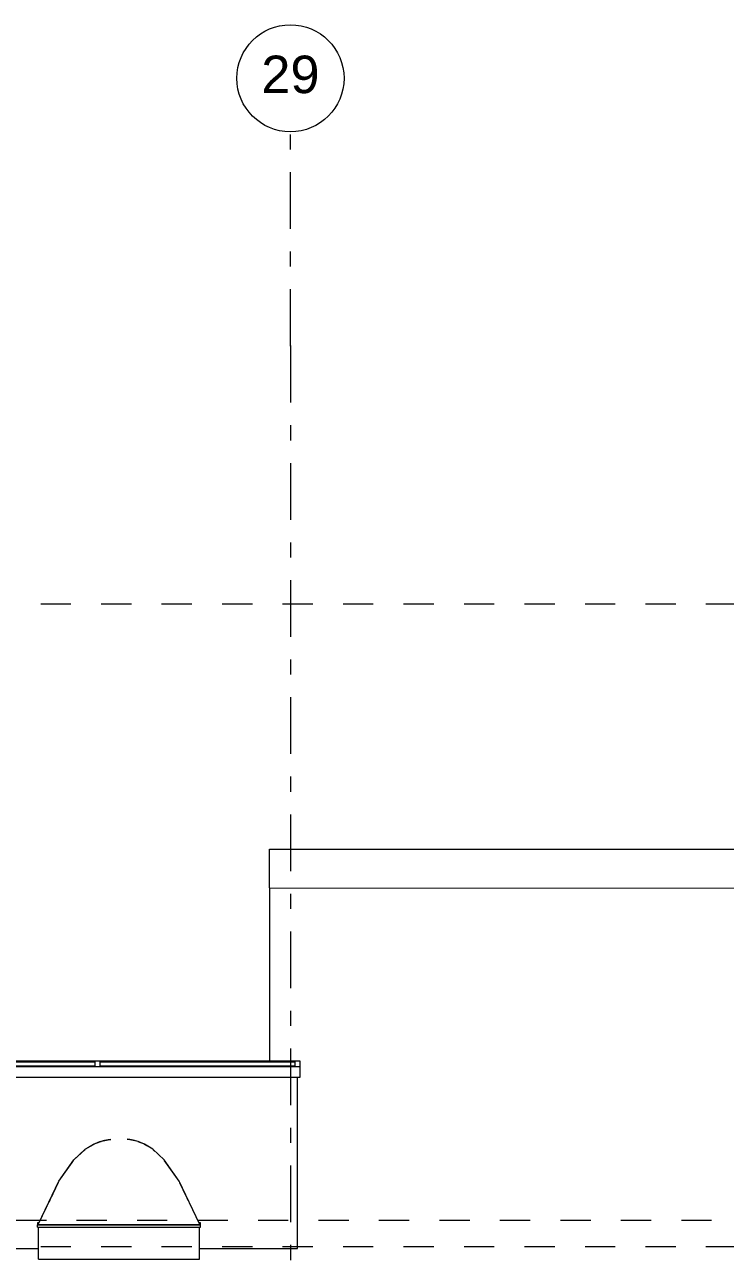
# Model space of a CAD drawing. Header units: millimetres. Extents: x -48147 to 1417267, y -496296 to 18123.
# Drawn here: x 1401615 to 1404883, y -475142 to -469368 of the extents above; entities that cross this region are included whole.
import ezdxf
from ezdxf.enums import TextEntityAlignment as Align

# ---------------------------------------------------------------- set-up
doc = ezdxf.new("R2010")
doc.units = ezdxf.units.MM
doc.header["$MEASUREMENT"] = 0
for name, pattern in [('Dashed', [2822.222233, 1411.111116, -1411.111116]), ('Double Dashed', [546.805537, 264.583325, -105.833328, 70.555556, -105.833328]), ('Wipeout_Contour', [1000, 0, -1000])]:
    doc.linetypes.add(name, pattern=pattern)
for name, color, linetype, lineweight, true_color in [('0_Pen_No__105', 7, 'Continuous', 15, 0xa6a6a6), ('New_A-15-MG_Structural_Grid_Phase_2_Pen_No__222', 7, 'Continuous', 13, 0x65af33), ('New_A-20-M_Roof_Pen_No__63', 7, 'Continuous', 20, 0x606060)]:
    doc.layers.add(name, color=color, linetype=linetype, lineweight=lineweight, true_color=true_color)
for name, color, linetype, lineweight in [('A-25-M_Wall_Int_Pen_No__2', 8, 'Continuous', 15), ('New_A-20-M_Floor_Slab_Pen_No__87', 8, 'Continuous', 20), ('New_A-20-M_Roof_Pen_No__92', 8, 'Continuous', 13)]:
    doc.layers.add(name, color=color, linetype=linetype, lineweight=lineweight)
for name, color, linetype in [('New_A-15-MG_Structural_Grid_Phase_2', 7, 'Continuous'), ('New_A-20-M_Floor_Slab', 7, 'Continuous'), ('New_A-20-M_Roof', 7, 'Continuous')]:
    doc.layers.add(name, color=color, linetype=linetype)
doc.styles.add('GENERATED_STYLE_2', font='')
doc.styles.get('GENERATED_STYLE_2').set_extended_font_data('Swis721 BT')

# ---------------------------------------------------------------- blocks, each defined once
blk = doc.blocks.new('Section Elem_180_2', base_point=(1376122.5, -491272.8))
at = {"color": 254, "linetype": 'Wipeout_Contour', "lineweight": 0, "ltscale": 11853100.42725727}
blk.add_wipeout([(1402756.3, -474207.4), (1402900.3, -474207.4), (1402900.3, -474282.2), (1402887.8, -474282.2), (1402887.8, -475055.7), (1406220.3, -475055.7), (1406220.3, -473398.3), (1402756.3, -473398.3)], dxfattribs=at).dxf.layer = 'New_A-20-M_Floor_Slab'
at = {"layer": 'New_A-20-M_Floor_Slab_Pen_No__87', "linetype": 'Continuous'}
for p, q in [((1402756.3, -473398.3), (1402756.3, -474207.4)), ((1402756.3, -473398.3), (1406220.3, -473398.3)), ((1406220.3, -475055.7), (1406220.3, -473398.3))]:
    blk.add_line(p, q, dxfattribs=at)
blk = doc.blocks.new('Section Elem_181_2', base_point=(1376122.5, -491272.8))
at = {"color": 254, "linetype": 'Wipeout_Contour', "lineweight": 0, "ltscale": 5928383.661750766}
blk.add_wipeout([(1402756.3, -473217.9), (1402756.3, -473398.3), (1406220.3, -473398.3), (1406220.3, -473217.9)], dxfattribs=at).dxf.layer = 'New_A-20-M_Roof'
at = {"layer": 'New_A-20-M_Roof_Pen_No__92', "linetype": 'Continuous'}
for p, q in [((1402756.3, -473217.9), (1406220.3, -473217.9)), ((1402756.3, -473398.3), (1402756.3, -473217.9)), ((1406220.3, -473217.9), (1406220.3, -473398.3))]:
    blk.add_line(p, q, dxfattribs=at)
blk = doc.blocks.new('Section Elem_278_2', base_point=(1376122.5, -491272.8))
at = {"color": 254, "linetype": 'Wipeout_Contour', "lineweight": 0, "ltscale": 82856319.37839434}
blk.add_wipeout([(1400087.8, -474282.2), (1400087.8, -475082), (1400227.3, -475082), (1400227.3, -474982.5), (1400222.3, -474982.5), (1400222.3, -474962.9), (1400229.7, -474962.9), (1400321.1, -474768.4), (1400391.4, -474668.9), (1400444.1, -474619.3), (1400483.7, -474594.8), (1400513.3, -474582.6), (1400535.6, -474576.6), (1400552.3, -474573.7), (1400564.8, -474572.2), (1400639.9, -474572.2), (1400652.4, -474573.7), (1400669.1, -474576.6), (1400691.3, -474582.6), (1400721, -474594.8), (1400760.5, -474619.3), (1400813.3, -474668.9), (1400883.6, -474768.4), (1400975, -474962.9), (1400982.3, -474962.9), (1400982.3, -474982.5), (1400977.3, -474982.5), (1400977.3, -475082), (1401679.3, -475082), (1401679.3, -474982.5), (1401674.3, -474982.5), (1401674.3, -474962.9), (1401681.7, -474962.9), (1401773.1, -474768.4), (1401843.4, -474668.9), (1401896.1, -474619.3), (1401935.7, -474594.8), (1401965.3, -474582.6), (1401987.6, -474576.6), (1402004.3, -474573.7), (1402016.8, -474572.2), (1402091.9, -474572.2), (1402104.4, -474573.7), (1402121.1, -474576.6), (1402143.3, -474582.6), (1402173, -474594.8), (1402212.5, -474619.3), (1402265.3, -474668.9), (1402335.6, -474768.4), (1402427, -474962.9), (1402434.3, -474962.9), (1402434.3, -474982.5), (1402429.3, -474982.5), (1402429.3, -475082), (1402887.8, -475082), (1402887.8, -474282.2)], dxfattribs=at).dxf.layer = 'New_A-20-M_Roof'
at = {"layer": 'New_A-20-M_Roof_Pen_No__63', "linetype": 'Continuous'}
for p, q in [((1400087.8, -475082), (1400099.8, -475082)), ((1400099.8, -475082), (1400227.3, -475082)), ((1400977.3, -475082), (1401679.3, -475082)), ((1402429.3, -475082), (1402875.8, -475082)), ((1402875.8, -475082), (1402887.8, -475082))]:
    blk.add_line(p, q, dxfattribs=at)
at = {"color": 254, "linetype": 'Wipeout_Contour', "lineweight": 0, "ltscale": 5918243.09644575}
blk.add_wipeout([(1400075.3, -474282.2), (1402900.3, -474282.2), (1402900.3, -474257.2), (1400075.3, -474257.2)], dxfattribs=at).dxf.layer = 'New_A-20-M_Roof'
at = {"color": 254, "linetype": 'Wipeout_Contour', "lineweight": 0, "ltscale": 5918211.044945532}
blk.add_wipeout([(1400075.3, -474257.2), (1402900.3, -474257.2), (1402900.3, -474232.2), (1400075.3, -474232.2)], dxfattribs=at).dxf.layer = 'New_A-20-M_Roof'
at = {"layer": 'New_A-20-M_Roof_Pen_No__63', "linetype": 'Continuous'}
for p, q in [((1400075.3, -474282.2), (1402900.3, -474282.2)), ((1400087.8, -475082), (1400087.8, -474282.2)), ((1402887.8, -475082), (1402887.8, -474282.2))]:
    blk.add_line(p, q, dxfattribs=at)
at = {"color": 254, "linetype": 'Wipeout_Contour', "lineweight": 0, "ltscale": 5914630.301639558}
blk.add_wipeout([(1401008.7, -474207.7), (1400100.3, -474207.7), (1400100.3, -474212.7), (1401008.7, -474212.7)], dxfattribs=at).dxf.layer = 'New_A-20-M_Roof'
at = {"color": 254, "linetype": 'Wipeout_Contour', "lineweight": 0, "ltscale": 5914645.817133895}
blk.add_wipeout([(1400100.3, -474231.9), (1401008.7, -474231.9), (1401008.7, -474212.7), (1400100.3, -474212.7)], dxfattribs=at).dxf.layer = 'New_A-20-M_Roof'
at = {"layer": 'New_A-20-M_Roof_Pen_No__63', "linetype": 'Continuous'}
for p, q in [((1400075.3, -474207.4), (1400075.3, -474232.2)), ((1400100.3, -474231.9), (1400100.3, -474207.7)), ((1400075.3, -474257.2), (1400075.3, -474232.2)), ((1400075.3, -474282.2), (1400075.3, -474257.2))]:
    blk.add_line(p, q, dxfattribs=at)
at = {"color": 254, "linetype": 'Wipeout_Contour', "lineweight": 0, "ltscale": 5918166.560398478}
blk.add_wipeout([(1401033.7, -474207.7), (1401033.7, -474212.7), (1401942, -474212.7), (1401942, -474207.7)], dxfattribs=at).dxf.layer = 'New_A-20-M_Roof'
at = {"color": 254, "linetype": 'Wipeout_Contour', "lineweight": 0, "ltscale": 5918182.066594367}
blk.add_wipeout([(1401033.7, -474212.7), (1401033.7, -474231.9), (1401942, -474231.9), (1401942, -474212.7)], dxfattribs=at).dxf.layer = 'New_A-20-M_Roof'
at = {"layer": 'New_A-20-M_Roof_Pen_No__63', "linetype": 'Continuous'}
for p, q in [((1400100.3, -474207.7), (1401008.7, -474207.7)), ((1401008.7, -474212.7), (1400100.3, -474212.7)), ((1401008.7, -474207.7), (1401008.7, -474231.9)), ((1401033.7, -474231.9), (1401033.7, -474207.7)), ((1401008.7, -474231.9), (1400100.3, -474231.9))]:
    blk.add_line(p, q, dxfattribs=at)
at = {"color": 254, "linetype": 'Wipeout_Contour', "lineweight": 0, "ltscale": 5921703.061109692}
blk.add_wipeout([(1401967, -474207.7), (1401967, -474212.7), (1402875.3, -474212.7), (1402875.3, -474207.7)], dxfattribs=at).dxf.layer = 'New_A-20-M_Roof'
at = {"color": 254, "linetype": 'Wipeout_Contour', "lineweight": 0, "ltscale": 5921718.558046078}
blk.add_wipeout([(1401967, -474212.7), (1401967, -474231.9), (1402875.3, -474231.9), (1402875.3, -474212.7)], dxfattribs=at).dxf.layer = 'New_A-20-M_Roof'
at = {"layer": 'New_A-20-M_Roof_Pen_No__63', "linetype": 'Continuous'}
for p, q in [((1402900.3, -474207.4), (1400075.3, -474207.4)), ((1401033.7, -474207.7), (1401942, -474207.7)), ((1401942, -474212.7), (1401033.7, -474212.7)), ((1401942, -474207.7), (1401942, -474231.9)), ((1401967, -474231.9), (1401967, -474207.7)), ((1401967, -474207.7), (1402875.3, -474207.7)), ((1402875.3, -474212.7), (1401967, -474212.7)), ((1402875.3, -474207.7), (1402875.3, -474231.9)), ((1402900.3, -474232.2), (1402900.3, -474207.4)), ((1400075.3, -474232.2), (1402900.3, -474232.2)), ((1401942, -474231.9), (1401033.7, -474231.9)), ((1402875.3, -474231.9), (1401967, -474231.9)), ((1402900.3, -474257.2), (1402900.3, -474232.2)), ((1402900.3, -474282.2), (1402900.3, -474257.2))]:
    blk.add_line(p, q, dxfattribs=at)
blk = doc.blocks.new('Section Elem_279_2', base_point=(1376122.5, -491272.8))
at = {"color": 254, "linetype": 'Wipeout_Contour', "lineweight": 0, "ltscale": 5921399.74186695}
blk.add_wipeout([(1401679.3, -474982.5), (1401679.3, -475132.4), (1402429.3, -475132.4), (1402429.3, -474982.5)], dxfattribs=at).dxf.layer = 'New_A-20-M_Roof'
at = {"layer": 'New_A-20-M_Roof_Pen_No__63', "linetype": 'Continuous'}
for p, q in [((1401679.3, -475132.4), (1401691.3, -475132.4)), ((1401691.3, -475132.4), (1402417.3, -475132.4)), ((1402417.3, -475132.4), (1402429.3, -475132.4))]:
    blk.add_line(p, q, dxfattribs=at)
at = {"color": 254, "linetype": 'Wipeout_Contour', "lineweight": 0, "ltscale": 5921300.309258621}
blk.add_wipeout([(1401674.3, -474982.5), (1402434.3, -474982.5), (1402434.3, -474977.5), (1401674.3, -474977.5)], dxfattribs=at).dxf.layer = 'New_A-20-M_Roof'
at = {"color": 254, "linetype": 'Wipeout_Contour', "lineweight": 0, "ltscale": 5921293.892556664}
blk.add_wipeout([(1401674.3, -474977.5), (1402434.3, -474977.5), (1402434.3, -474972.5), (1401674.3, -474972.5)], dxfattribs=at).dxf.layer = 'New_A-20-M_Roof'
at = {"color": 254, "linetype": 'Wipeout_Contour', "lineweight": 0, "ltscale": 4439897.501682078}
blk.add_wipeout([(1401681.7, -474963), (1401679.3, -474963), (1401679.3, -474968)], dxfattribs=at).dxf.layer = 'New_A-20-M_Roof'
at = {"color": 254, "linetype": 'Wipeout_Contour', "lineweight": 0, "ltscale": 4442023.14674041}
blk.add_wipeout([(1402427, -474963), (1402429.3, -474968), (1402429.3, -474963)], dxfattribs=at).dxf.layer = 'New_A-20-M_Roof'
at = {"color": 254, "linetype": 'Wipeout_Contour', "lineweight": 0, "ltscale": 17763846.94011401}
blk.add_wipeout([(1401674.3, -474972.5), (1402434.3, -474972.5), (1402434.3, -474962.9), (1402427, -474962.9), (1402427, -474963), (1402429.3, -474963), (1402429.3, -474972.4), (1401679.3, -474972.4), (1401679.3, -474963), (1401681.7, -474963), (1401681.7, -474962.9), (1401674.3, -474962.9)], dxfattribs=at).dxf.layer = 'New_A-20-M_Roof'
at = {"color": 254, "linetype": 'Wipeout_Contour', "lineweight": 0, "ltscale": 5920472.272963}
blk.add_wipeout([(1401773.1, -474775.4), (1401681.7, -474972.4), (1401695.6, -474972.4), (1402335.6, -474775.4)], dxfattribs=at).dxf.layer = 'New_A-20-M_Roof'
at = {"color": 254, "linetype": 'Wipeout_Contour', "lineweight": 0, "ltscale": 4441184.155264501}
blk.add_wipeout([(1402335.6, -474775.4), (1401695.6, -474972.4), (1402427, -474972.4)], dxfattribs=at).dxf.layer = 'New_A-20-M_Roof'
at = {"color": 254, "linetype": 'Wipeout_Contour', "lineweight": 0, "ltscale": 4439949.322685839}
blk.add_wipeout([(1401773.1, -474768.4), (1401679.3, -474968), (1401773.1, -474775.4)], dxfattribs=at).dxf.layer = 'New_A-20-M_Roof'
at = {"color": 254, "linetype": 'Wipeout_Contour', "lineweight": 0, "ltscale": 5922400.789014429}
blk.add_wipeout([(1402335.6, -474768.4), (1402335.6, -474775.4), (1402427, -474972.4), (1402427.1, -474972.4)], dxfattribs=at).dxf.layer = 'New_A-20-M_Roof'
at = {"color": 254, "linetype": 'Wipeout_Contour', "lineweight": 0, "ltscale": 5919897.526654704}
blk.add_wipeout([(1401679.3, -474968), (1401679.3, -474972.4), (1401681.7, -474972.4), (1401773.1, -474775.4)], dxfattribs=at).dxf.layer = 'New_A-20-M_Roof'
at = {"color": 254, "linetype": 'Wipeout_Contour', "lineweight": 0, "ltscale": 5922552.909365021}
blk.add_wipeout([(1402335.6, -474768.4), (1402427.1, -474972.4), (1402429.3, -474972.4), (1402429.3, -474968)], dxfattribs=at).dxf.layer = 'New_A-20-M_Roof'
at = {"layer": 'New_A-20-M_Roof_Pen_No__63', "linetype": 'Continuous'}
for p, q in [((1401681.7, -474962.9), (1401674.3, -474962.9)), ((1401674.3, -474962.9), (1401674.3, -474972.5)), ((1401674.3, -474972.5), (1402434.3, -474972.5)), ((1401674.3, -474977.5), (1401674.3, -474972.5)), ((1401674.3, -474982.5), (1401674.3, -474977.5)), ((1401679.3, -474972.4), (1401679.3, -474963)), ((1401679.3, -474963), (1401681.7, -474963)), ((1402429.3, -474972.4), (1401679.3, -474972.4)), ((1402434.3, -474962.9), (1402427, -474962.9)), ((1402427, -474963), (1402429.3, -474963)), ((1402429.3, -474963), (1402429.3, -474972.4)), ((1402434.3, -474972.5), (1402434.3, -474962.9)), ((1402434.3, -474977.5), (1402434.3, -474972.5)), ((1402434.3, -474982.5), (1402434.3, -474977.5)), ((1401674.3, -474982.5), (1402434.3, -474982.5)), ((1401679.3, -475132.4), (1401679.3, -474982.5)), ((1402429.3, -475132.4), (1402429.3, -474982.5))]:
    blk.add_line(p, q, dxfattribs=at)
at = {"color": 254, "linetype": 'Wipeout_Contour', "lineweight": 0, "ltscale": 4440447.235349111}
blk.add_wipeout([(1401773.1, -474775.4), (1402265.3, -474674.2), (1401843.4, -474674.2)], dxfattribs=at).dxf.layer = 'New_A-20-M_Roof'
at = {"color": 254, "linetype": 'Wipeout_Contour', "lineweight": 0, "ltscale": 4440945.529739323}
blk.add_wipeout([(1402265.3, -474674.2), (1401773.1, -474775.4), (1402335.6, -474775.4)], dxfattribs=at).dxf.layer = 'New_A-20-M_Roof'
at = {"color": 254, "linetype": 'Wipeout_Contour', "lineweight": 0, "ltscale": 4440042.877601093}
blk.add_wipeout([(1401773.1, -474768.4), (1401843.4, -474674.2), (1401843.4, -474668.9)], dxfattribs=at).dxf.layer = 'New_A-20-M_Roof'
at = {"color": 254, "linetype": 'Wipeout_Contour', "lineweight": 0, "ltscale": 4441378.064089602}
blk.add_wipeout([(1402265.3, -474674.2), (1402335.6, -474775.4), (1402265.3, -474668.9)], dxfattribs=at).dxf.layer = 'New_A-20-M_Roof'
at = {"color": 254, "linetype": 'Wipeout_Contour', "lineweight": 0, "ltscale": 4440011.691397604}
blk.add_wipeout([(1401773.1, -474775.4), (1401843.4, -474674.2), (1401773.1, -474768.4)], dxfattribs=at).dxf.layer = 'New_A-20-M_Roof'
at = {"color": 254, "linetype": 'Wipeout_Contour', "lineweight": 0, "ltscale": 4441474.205555567}
blk.add_wipeout([(1402335.6, -474768.4), (1402265.3, -474668.9), (1402335.6, -474775.4)], dxfattribs=at).dxf.layer = 'New_A-20-M_Roof'
at = {"layer": 'New_A-20-M_Roof_Pen_No__63', "linetype": 'Continuous'}
for p, q in [((1401679.3, -474968), (1401773.1, -474768.4)), ((1402429.3, -474968), (1402335.6, -474768.4))]:
    blk.add_line(p, q, dxfattribs=at)
at = {"color": 254, "linetype": 'Wipeout_Contour', "lineweight": 0, "ltscale": 4440448.734565927}
blk.add_wipeout([(1401896.1, -474623.3), (1401843.4, -474674.2), (1402212.5, -474623.3)], dxfattribs=at).dxf.layer = 'New_A-20-M_Roof'
at = {"color": 254, "linetype": 'Wipeout_Contour', "lineweight": 0, "ltscale": 4440814.317081464}
blk.add_wipeout([(1402212.5, -474623.3), (1401843.4, -474674.2), (1402265.3, -474674.2)], dxfattribs=at).dxf.layer = 'New_A-20-M_Roof'
at = {"color": 254, "linetype": 'Wipeout_Contour', "lineweight": 0, "ltscale": 4440145.273462706}
blk.add_wipeout([(1401843.4, -474668.9), (1401896.1, -474623.3), (1401896.1, -474619.3)], dxfattribs=at).dxf.layer = 'New_A-20-M_Roof'
at = {"color": 254, "linetype": 'Wipeout_Contour', "lineweight": 0, "ltscale": 4441146.913387033}
blk.add_wipeout([(1402212.5, -474619.3), (1402212.5, -474623.3), (1402265.3, -474674.2)], dxfattribs=at).dxf.layer = 'New_A-20-M_Roof'
at = {"color": 254, "linetype": 'Wipeout_Contour', "lineweight": 0, "ltscale": 4440114.117228378}
blk.add_wipeout([(1401843.4, -474668.9), (1401843.4, -474674.2), (1401896.1, -474623.3)], dxfattribs=at).dxf.layer = 'New_A-20-M_Roof'
at = {"color": 254, "linetype": 'Wipeout_Contour', "lineweight": 0, "ltscale": 4441210.788392842}
blk.add_wipeout([(1402212.5, -474619.3), (1402265.3, -474674.2), (1402265.3, -474668.9)], dxfattribs=at).dxf.layer = 'New_A-20-M_Roof'
at = {"layer": 'New_A-20-M_Roof_Pen_No__63', "linetype": 'Continuous'}
for p, q in [((1401773.1, -474768.4), (1401843.4, -474668.9)), ((1402335.6, -474768.4), (1402265.3, -474668.9))]:
    blk.add_line(p, q, dxfattribs=at)
at = {"color": 254, "linetype": 'Wipeout_Contour', "lineweight": 0, "ltscale": 4440465.96153106}
blk.add_wipeout([(1401896.1, -474623.3), (1402173, -474597.7), (1401935.7, -474597.7)], dxfattribs=at).dxf.layer = 'New_A-20-M_Roof'
at = {"color": 254, "linetype": 'Wipeout_Contour', "lineweight": 0, "ltscale": 4440736.033075058}
blk.add_wipeout([(1402173, -474597.7), (1401896.1, -474623.3), (1402212.5, -474623.3)], dxfattribs=at).dxf.layer = 'New_A-20-M_Roof'
at = {"color": 254, "linetype": 'Wipeout_Contour', "lineweight": 0, "ltscale": 4440238.181281405}
blk.add_wipeout([(1401896.1, -474619.3), (1401935.7, -474597.7), (1401935.7, -474594.8)], dxfattribs=at).dxf.layer = 'New_A-20-M_Roof'
at = {"color": 254, "linetype": 'Wipeout_Contour', "lineweight": 0, "ltscale": 4440989.650070361}
blk.add_wipeout([(1402173, -474594.8), (1402173, -474597.7), (1402212.5, -474623.3)], dxfattribs=at).dxf.layer = 'New_A-20-M_Roof'
at = {"color": 254, "linetype": 'Wipeout_Contour', "lineweight": 0, "ltscale": 4440211.061262947}
blk.add_wipeout([(1401896.1, -474619.3), (1401896.1, -474623.3), (1401935.7, -474597.7)], dxfattribs=at).dxf.layer = 'New_A-20-M_Roof'
at = {"color": 254, "linetype": 'Wipeout_Contour', "lineweight": 0, "ltscale": 4441033.338999469}
blk.add_wipeout([(1402173, -474594.8), (1402212.5, -474623.3), (1402212.5, -474619.3)], dxfattribs=at).dxf.layer = 'New_A-20-M_Roof'
at = {"layer": 'New_A-20-M_Roof_Pen_No__63', "linetype": 'Continuous'}
for p, q in [((1401843.4, -474668.9), (1401896.1, -474619.3)), ((1402265.3, -474668.9), (1402212.5, -474619.3))]:
    blk.add_line(p, q, dxfattribs=at)
at = {"color": 254, "linetype": 'Wipeout_Contour', "lineweight": 0, "ltscale": 4440486.930986432}
blk.add_wipeout([(1401935.7, -474597.7), (1402143.3, -474584.8), (1401965.3, -474584.8)], dxfattribs=at).dxf.layer = 'New_A-20-M_Roof'
at = {"color": 254, "linetype": 'Wipeout_Contour', "lineweight": 0, "ltscale": 4440687.380366821}
blk.add_wipeout([(1402143.3, -474584.8), (1401935.7, -474597.7), (1402173, -474597.7)], dxfattribs=at).dxf.layer = 'New_A-20-M_Roof'
at = {"color": 254, "linetype": 'Wipeout_Contour', "lineweight": 0, "ltscale": 4440295.644180233}
blk.add_wipeout([(1401935.7, -474594.8), (1401940, -474593.3), (1401965.3, -474582.6)], dxfattribs=at).dxf.layer = 'New_A-20-M_Roof'
at = {"color": 254, "linetype": 'Wipeout_Contour', "lineweight": 0, "ltscale": 5921162.005789304}
blk.add_wipeout([(1402143.3, -474582.6), (1402143.3, -474584.8), (1402173, -474597.7), (1402143.4, -474582.6)], dxfattribs=at).dxf.layer = 'New_A-20-M_Roof'
at = {"color": 254, "linetype": 'Wipeout_Contour', "lineweight": 0, "ltscale": 4440319.528411122}
blk.add_wipeout([(1401965.3, -474582.6), (1401940, -474593.3), (1401965.3, -474584.8)], dxfattribs=at).dxf.layer = 'New_A-20-M_Roof'
at = {"color": 254, "linetype": 'Wipeout_Contour', "lineweight": 0, "ltscale": 4440910.332107388}
blk.add_wipeout([(1402173, -474594.8), (1402143.4, -474582.6), (1402173, -474597.7)], dxfattribs=at).dxf.layer = 'New_A-20-M_Roof'
at = {"layer": 'New_A-20-M_Roof_Pen_No__63', "linetype": 'Continuous'}
blk.add_line((1402212.5, -474619.3), (1402173, -474594.8), dxfattribs=at)
at = {"color": 254, "linetype": 'Wipeout_Contour', "lineweight": 0, "ltscale": 4440293.820424271}
blk.add_wipeout([(1401935.7, -474594.8), (1401935.7, -474597.7), (1401965.3, -474584.8)], dxfattribs=at).dxf.layer = 'New_A-20-M_Roof'
at = {"layer": 'New_A-20-M_Roof_Pen_No__63', "linetype": 'Continuous'}
blk.add_line((1401896.1, -474619.3), (1401935.7, -474594.8), dxfattribs=at)
at = {"color": 254, "linetype": 'Wipeout_Contour', "lineweight": 0, "ltscale": 4440506.682145139}
blk.add_wipeout([(1401965.3, -474584.8), (1402121.1, -474578.3), (1401987.6, -474578.3)], dxfattribs=at).dxf.layer = 'New_A-20-M_Roof'
at = {"color": 254, "linetype": 'Wipeout_Contour', "lineweight": 0, "ltscale": 4440655.920396842}
blk.add_wipeout([(1402121.1, -474578.3), (1401965.3, -474584.8), (1402143.3, -474584.8)], dxfattribs=at).dxf.layer = 'New_A-20-M_Roof'
at = {"color": 254, "linetype": 'Wipeout_Contour', "lineweight": 0, "ltscale": 5920492.404668439}
blk.add_wipeout([(1401965.4, -474582.6), (1401987.6, -474578.3), (1401987.6, -474576.6), (1401965.5, -474582.5)], dxfattribs=at).dxf.layer = 'New_A-20-M_Roof'
at = {"color": 254, "linetype": 'Wipeout_Contour', "lineweight": 0, "ltscale": 4440801.364607608}
blk.add_wipeout([(1402121.1, -474578.3), (1402143.3, -474584.8), (1402121.1, -474576.6)], dxfattribs=at).dxf.layer = 'New_A-20-M_Roof'
at = {"color": 254, "linetype": 'Wipeout_Contour', "lineweight": 0, "ltscale": 5920474.775513111}
blk.add_wipeout([(1401965.3, -474582.6), (1401965.3, -474584.8), (1401987.6, -474578.3), (1401965.4, -474582.6)], dxfattribs=at).dxf.layer = 'New_A-20-M_Roof'
at = {"color": 254, "linetype": 'Wipeout_Contour', "lineweight": 0, "ltscale": 5921104.359584337}
blk.add_wipeout([(1402121.1, -474576.6), (1402143.3, -474584.8), (1402143.3, -474582.6), (1402143.1, -474582.5)], dxfattribs=at).dxf.layer = 'New_A-20-M_Roof'
at = {"color": 254, "linetype": 'Wipeout_Contour', "lineweight": 0, "ltscale": 4440523.507399346}
blk.add_wipeout([(1401987.6, -474578.3), (1402104.4, -474574.9), (1402004.3, -474574.9)], dxfattribs=at).dxf.layer = 'New_A-20-M_Roof'
at = {"color": 254, "linetype": 'Wipeout_Contour', "lineweight": 0, "ltscale": 4440634.84006382}
blk.add_wipeout([(1402104.4, -474574.9), (1401987.6, -474578.3), (1402121.1, -474578.3)], dxfattribs=at).dxf.layer = 'New_A-20-M_Roof'
at = {"color": 254, "linetype": 'Wipeout_Contour', "lineweight": 0, "ltscale": 4440427.064262326}
blk.add_wipeout([(1402004.3, -474573.7), (1401987.6, -474576.6), (1402004.3, -474574.9)], dxfattribs=at).dxf.layer = 'New_A-20-M_Roof'
at = {"color": 254, "linetype": 'Wipeout_Contour', "lineweight": 0, "ltscale": 4440744.591911121}
blk.add_wipeout([(1402104.4, -474574.9), (1402121.1, -474578.3), (1402104.4, -474573.7)], dxfattribs=at).dxf.layer = 'New_A-20-M_Roof'
at = {"color": 254, "linetype": 'Wipeout_Contour', "lineweight": 0, "ltscale": 4440413.705427662}
blk.add_wipeout([(1401987.6, -474578.3), (1402004.3, -474574.9), (1401987.6, -474576.6)], dxfattribs=at).dxf.layer = 'New_A-20-M_Roof'
at = {"color": 254, "linetype": 'Wipeout_Contour', "lineweight": 0, "ltscale": 4440760.100830639}
blk.add_wipeout([(1402121.1, -474576.6), (1402104.4, -474573.7), (1402121.1, -474578.3)], dxfattribs=at).dxf.layer = 'New_A-20-M_Roof'
at = {"layer": 'New_A-20-M_Roof_Pen_No__63', "linetype": 'Continuous'}
for p, q in [((1401935.7, -474594.8), (1401965.3, -474582.6)), ((1402173, -474594.8), (1402143.3, -474582.6))]:
    blk.add_line(p, q, dxfattribs=at)
at = {"color": 254, "linetype": 'Wipeout_Contour', "lineweight": 0, "ltscale": 4440537.132242719}
blk.add_wipeout([(1402016.8, -474573.2), (1402004.3, -474574.9), (1402091.9, -474573.2)], dxfattribs=at).dxf.layer = 'New_A-20-M_Roof'
at = {"color": 254, "linetype": 'Wipeout_Contour', "lineweight": 0, "ltscale": 4440620.287106999}
blk.add_wipeout([(1402091.9, -474573.2), (1402004.3, -474574.9), (1402104.4, -474574.9)], dxfattribs=at).dxf.layer = 'New_A-20-M_Roof'
at = {"color": 254, "linetype": 'Wipeout_Contour', "lineweight": 0, "ltscale": 4440464.707916114}
blk.add_wipeout([(1402004.3, -474573.7), (1402016.8, -474573.2), (1402016.8, -474572.2)], dxfattribs=at).dxf.layer = 'New_A-20-M_Roof'
at = {"color": 254, "linetype": 'Wipeout_Contour', "lineweight": 0, "ltscale": 4440703.027181937}
blk.add_wipeout([(1402091.9, -474572.2), (1402091.9, -474573.2), (1402104.4, -474574.9)], dxfattribs=at).dxf.layer = 'New_A-20-M_Roof'
at = {"color": 254, "linetype": 'Wipeout_Contour', "lineweight": 0, "ltscale": 4440454.530044019}
blk.add_wipeout([(1402004.3, -474574.9), (1402016.8, -474573.2), (1402004.3, -474573.7)], dxfattribs=at).dxf.layer = 'New_A-20-M_Roof'
at = {"color": 254, "linetype": 'Wipeout_Contour', "lineweight": 0, "ltscale": 4440714.13963735}
blk.add_wipeout([(1402091.9, -474572.2), (1402104.4, -474574.9), (1402104.4, -474573.7)], dxfattribs=at).dxf.layer = 'New_A-20-M_Roof'
at = {"layer": 'New_A-20-M_Roof_Pen_No__63', "linetype": 'Continuous'}
for p, q in [((1401965.3, -474582.6), (1401987.6, -474576.6)), ((1402143.3, -474582.6), (1402121.1, -474576.6))]:
    blk.add_line(p, q, dxfattribs=at)
at = {"color": 254, "linetype": 'Wipeout_Contour', "lineweight": 0, "ltscale": 5920777.814807331}
blk.add_wipeout([(1402016.8, -474573.2), (1402091.9, -474573.2), (1402091.9, -474572.2), (1402016.8, -474572.2)], dxfattribs=at).dxf.layer = 'New_A-20-M_Roof'
at = {"layer": 'New_A-20-M_Roof_Pen_No__63', "linetype": 'Continuous'}
for p, q in [((1401987.6, -474576.6), (1402004.3, -474573.7)), ((1402004.3, -474573.7), (1402016.8, -474572.2)), ((1402104.4, -474573.7), (1402091.9, -474572.2)), ((1402121.1, -474576.6), (1402104.4, -474573.7))]:
    blk.add_line(p, q, dxfattribs=at)
blk = doc.blocks.new('Standard grid marker[7]_2', base_point=(1402854.4, -469868.2))
at = {"layer": 'New_A-15-MG_Structural_Grid_Phase_2_Pen_No__222', "linetype": 'Double Dashed'}
for q in [(1402854.4, -469868.2), (1402854.4, -494272.8)]:
    blk.add_line((1402854.4, -470868.2), q, dxfattribs=at)
at = {"layer": 'New_A-15-MG_Structural_Grid_Phase_2_Pen_No__222', "linetype": 'Continuous'}
blk.add_circle((1402854.4, -469618.2), 250, dxfattribs=at)
at = {"layer": 'New_A-15-MG_Structural_Grid_Phase_2_Pen_No__222', "linetype": 'Double Dashed'}
blk.add_point((1402854.4, -470868.2), dxfattribs=at)
blk.add_point((1402854.4, -470868.2), dxfattribs=at)
at = {"layer": 'New_A-15-MG_Structural_Grid_Phase_2_Pen_No__222', "style": 'GENERATED_STYLE_2'}
for tag, p in [('AC_MarkerText_1_0', (1402854.4, -469600)), ('AC_MarkerText_1_1', (1402854.4, -495504.6))]:
    blk.add_attdef(tag, text='', height=175, rotation=360, dxfattribs=at).set_placement(p, align=Align.MIDDLE_CENTER)
blk = doc.blocks.new('S-25 Building Section_STORY_MARKER', base_point=(1376122.5, -491272.8))
at = {"layer": '0_Pen_No__105', "linetype": 'Dashed', "ltscale": 0.1}
for p, q in [((1357662.3, -472072.8), (1413604.9, -472072.8)), ((1357662.3, -475072.8), (1413604.9, -475072.8))]:
    blk.add_line(p, q, dxfattribs=at)

msp = doc.modelspace()

# ---------------------------------------------------------------- block references
at = {"layer": 'New_A-20-M_Floor_Slab'}
msp.add_blockref('Section Elem_180_2', (1376122.5, -491272.8), dxfattribs=at)

# ---------------------------------------------------------------- next in the draw order: block references
at = {"layer": 'New_A-20-M_Roof'}
for name in ['Section Elem_181_2', 'Section Elem_278_2']:
    msp.add_blockref(name, (1376122.5, -491272.8), dxfattribs=at)

# ---------------------------------------------------------------- next in the draw order: block references
at = {"layer": 'New_A-15-MG_Structural_Grid_Phase_2', "color": 8, "linetype": 'Continuous', "lineweight": 15}
ref = msp.add_blockref('Standard grid marker[7]_2', (1402854.4, -469868.2), dxfattribs=at)
ref.add_attrib('AC_MarkerText_1', '29', dxfattribs={"layer": 'New_A-15-MG_Structural_Grid_Phase_2_Pen_No__222', "color": 85, "true_color": 0x65af33, "height": 175, "rotation": 360, "style": 'GENERATED_STYLE_2'}).set_placement((1402854.4, -469600), align=Align.MIDDLE_CENTER)
at = {"layer": 'New_A-20-M_Roof'}
msp.add_blockref('Section Elem_279_2', (1376122.5, -491272.8), dxfattribs=at)

# ---------------------------------------------------------------- next in the draw order: linework, layer by layer
at = {"layer": 'A-25-M_Wall_Int_Pen_No__2', "linetype": 'Dashed', "ltscale": 0.1}
msp.add_line((1360652.1, -474950), (1408945.9, -474950), dxfattribs=at)

# ---------------------------------------------------------------- next in the draw order: block references
at = {"linetype": 'Continuous', "lineweight": 0}
msp.add_blockref('S-25 Building Section_STORY_MARKER', (1376122.5, -491272.8), dxfattribs=at)

doc.saveas('drawing.dxf')
